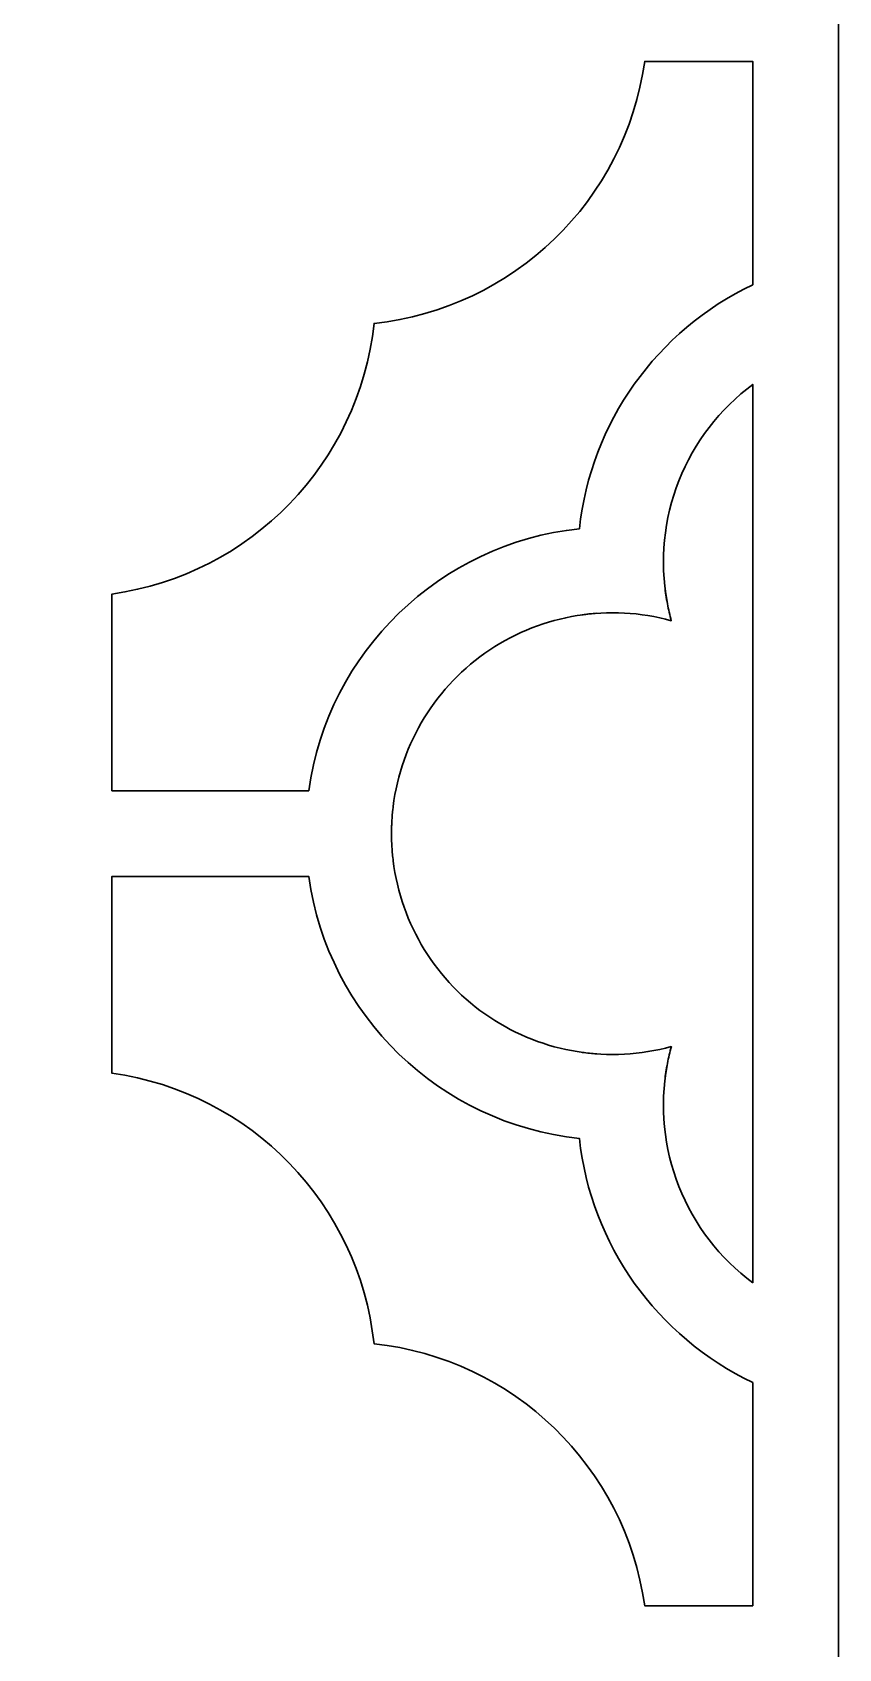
# Model space of a CAD drawing. Header units: centimetres. Extents: x -14 to -8.1, y -9 to 2.2.
# Drawn here: x -9.098 to -8.101, y -1.365 to 0.636 of the extents above; entities that cross this region are included whole.
import ezdxf

# ---------------------------------------------------------------- set-up
doc = ezdxf.new("R2010")
doc.units = ezdxf.units.CM
doc.header["$MEASUREMENT"] = 0
doc.layers.add('layer 1', color=7, linetype='Continuous')

msp = doc.modelspace()

# ---------------------------------------------------------------- linework, layer by layer
at = {"layer": 'layer 1', "lineweight": 30}
for points, knots in [([(-14.04071, 2.23468), (-14.04071, 2.23468), (-13.9345, 2.23468), (-13.9345, 2.23468), (-13.9345, 2.23468), (-13.9345, 2.23468), (-8.20693, 2.23468), (-8.20693, 2.23468), (-8.20693, 2.23468), (-8.20693, 2.23468), (-8.10073, 2.23468), (-8.10073, 2.23468), (-8.10073, 2.23468), (-8.10073, 2.23468), (-8.10073, 2.12848), (-8.10073, 2.12848), (-8.10073, 2.12848), (-8.10073, 2.12848), (-8.10073, -8.89401), (-8.10073, -8.89401), (-8.10073, -8.89401), (-8.10073, -8.89401), (-8.10073, -9.00021), (-8.10073, -9.00021), (-8.10073, -9.00021), (-8.10073, -9.00021), (-8.20693, -9.00021), (-8.20693, -9.00021), (-8.20693, -9.00021), (-8.20693, -9.00021), (-13.9345, -9.00021), (-13.9345, -9.00021), (-13.9345, -9.00021), (-13.9345, -9.00021), (-14.04071, -9.00021), (-14.04071, -9.00021), (-14.04071, -9.00021), (-14.04071, -9.00021), (-14.04071, -8.89401), (-14.04071, -8.89401), (-14.04071, -8.89401), (-14.04071, -8.89401), (-14.04071, 2.12848), (-14.04071, 2.12848), (-14.04071, 2.12848), (-14.04071, 2.12848), (-14.04071, 2.23468), (-14.04071, 2.23468)], [0, 0, 0, 0, 0.0769231, 0.0769231, 0.0769231, 0.0769231, 0.1538462, 0.1538462, 0.1538462, 0.1538462, 0.2307692, 0.2307692, 0.2307692, 0.2307692, 0.3076923, 0.3076923, 0.3076923, 0.3076923, 0.3846154, 0.3846154, 0.3846154, 0.3846154, 0.4615385, 0.4615385, 0.4615385, 0.4615385, 0.5384615, 0.5384615, 0.5384615, 0.5384615, 0.6153846, 0.6153846, 0.6153846, 0.6153846, 0.6923077, 0.6923077, 0.6923077, 0.6923077, 0.7692308, 0.7692308, 0.7692308, 0.7692308, 0.8461538, 0.8461538, 0.8461538, 0.8461538, 1, 1, 1, 1]), ([(-8.20693, 0.32316), (-8.32606, 0.26651), (-8.40729, 0.15228), (-8.42156, 0.02114), (-8.42156, 0.02114), (-8.59442, 0.00252), (-8.73244, -0.13096), (-8.7565, -0.30314), (-8.7565, -0.30314), (-8.7565, -0.30314), (-8.85093, -0.30314), (-8.85093, -0.30314), (-8.85093, -0.30314), (-8.85093, -0.30314), (-8.99993, -0.30314), (-8.99993, -0.30314), (-8.99993, -0.30314), (-8.99993, -0.30314), (-8.99993, -0.21453), (-8.99993, -0.21453), (-8.99993, -0.21453), (-8.99993, -0.21453), (-8.99993, -0.13711), (-8.99993, -0.13711), (-8.99993, -0.13711), (-8.99993, -0.13711), (-8.99993, -0.11096), (-8.99993, -0.11096), (-8.99993, -0.11096), (-8.99993, -0.11096), (-8.99993, -0.05969), (-8.99993, -0.05969), (-8.99993, -0.05969), (-8.82778, -0.0355), (-8.69415, 0.10237), (-8.67566, 0.27524), (-8.67566, 0.27524), (-8.50281, 0.29385), (-8.36479, 0.42733), (-8.34073, 0.59952), (-8.34073, 0.59952), (-8.34073, 0.59952), (-8.24642, 0.59952), (-8.24642, 0.59952), (-8.24642, 0.59952), (-8.24642, 0.59952), (-8.21714, 0.59952), (-8.21714, 0.59952), (-8.21714, 0.59952), (-8.21714, 0.59952), (-8.20693, 0.59952), (-8.20693, 0.59952), (-8.20693, 0.59952), (-8.20693, 0.59952), (-8.20693, 0.32316), (-8.20693, 0.32316)], [0, 0, 0, 0, 0.0666667, 0.0666667, 0.0666667, 0.0666667, 0.1333333, 0.1333333, 0.1333333, 0.1333333, 0.2, 0.2, 0.2, 0.2, 0.2666667, 0.2666667, 0.2666667, 0.2666667, 0.3333333, 0.3333333, 0.3333333, 0.3333333, 0.4, 0.4, 0.4, 0.4, 0.4666667, 0.4666667, 0.4666667, 0.4666667, 0.5333333, 0.5333333, 0.5333333, 0.5333333, 0.6, 0.6, 0.6, 0.6, 0.6666667, 0.6666667, 0.6666667, 0.6666667, 0.7333333, 0.7333333, 0.7333333, 0.7333333, 0.8, 0.8, 0.8, 0.8, 0.8666667, 0.8666667, 0.8666667, 0.8666667, 1, 1, 1, 1]), ([(-8.20693, -0.9123), (-8.24794, -0.88185), (-8.27964, -0.84052), (-8.29842, -0.79302), (-8.29842, -0.79302), (-8.31721, -0.74551), (-8.3223, -0.69367), (-8.31312, -0.64341), (-8.31312, -0.64341), (-8.31426, -0.64968), (-8.31518, -0.65598), (-8.31588, -0.66231), (-8.31588, -0.66231), (-8.31509, -0.65508), (-8.314, -0.64788), (-8.31263, -0.64073), (-8.31263, -0.64073), (-8.31126, -0.63368), (-8.30963, -0.62669), (-8.30772, -0.61977), (-8.30772, -0.61977), (-8.30772, -0.61977), (-8.30907, -0.62472), (-8.30907, -0.62472), (-8.30907, -0.62472), (-8.30907, -0.62472), (-8.30778, -0.61978), (-8.30778, -0.61978), (-8.30778, -0.61978), (-8.38437, -0.64091), (-8.46643, -0.62767), (-8.53253, -0.58357), (-8.53253, -0.58357), (-8.59864, -0.53945), (-8.64225, -0.46864), (-8.65196, -0.38976), (-8.65196, -0.38976), (-8.65196, -0.38976), (-8.65215, -0.3881), (-8.65215, -0.3881), (-8.65215, -0.3881), (-8.65248, -0.38534), (-8.65276, -0.38257), (-8.653, -0.3798), (-8.653, -0.3798), (-8.653, -0.3798), (-8.65337, -0.37479), (-8.65337, -0.37479), (-8.65337, -0.37479), (-8.65337, -0.37479), (-8.65349, -0.37311), (-8.65349, -0.37311), (-8.65349, -0.37311), (-8.65349, -0.37311), (-8.65369, -0.36981), (-8.65369, -0.36981), (-8.65369, -0.36981), (-8.65369, -0.36981), (-8.65376, -0.36808), (-8.65376, -0.36808), (-8.65376, -0.36808), (-8.65376, -0.36808), (-8.65384, -0.36593), (-8.65384, -0.36593), (-8.65384, -0.36593), (-8.65384, -0.36593), (-8.65387, -0.3647), (-8.65387, -0.3647), (-8.65387, -0.3647), (-8.65387, -0.3647), (-8.65393, -0.36328), (-8.65393, -0.36328), (-8.65393, -0.36328), (-8.65393, -0.36328), (-8.65395, -0.36151), (-8.65395, -0.36151), (-8.65395, -0.36151), (-8.65395, -0.36151), (-8.65396, -0.36045), (-8.65396, -0.36045), (-8.65396, -0.36045), (-8.65396, -0.36045), (-8.654, -0.35875), (-8.654, -0.35875), (-8.654, -0.35875), (-8.654, -0.35875), (-8.65401, -0.35706), (-8.65401, -0.35706), (-8.65401, -0.35706), (-8.65401, -0.35706), (-8.65401, -0.35538), (-8.65401, -0.35538), (-8.65401, -0.35538), (-8.65401, -0.35538), (-8.654, -0.35365), (-8.654, -0.35365), (-8.654, -0.35365), (-8.654, -0.35365), (-8.65398, -0.35222), (-8.65398, -0.35222), (-8.65398, -0.35222), (-8.65398, -0.35222), (-8.65396, -0.35112), (-8.65396, -0.35112), (-8.65396, -0.35112), (-8.65396, -0.35112), (-8.65393, -0.34943), (-8.65393, -0.34943), (-8.65393, -0.34943), (-8.65393, -0.34943), (-8.65387, -0.34774), (-8.65387, -0.34774), (-8.65387, -0.34774), (-8.65387, -0.34774), (-8.65384, -0.34652), (-8.65384, -0.34652), (-8.65384, -0.34652), (-8.65384, -0.34652), (-8.65379, -0.34519), (-8.65379, -0.34519), (-8.65379, -0.34519), (-8.65379, -0.34519), (-8.65373, -0.34352), (-8.65373, -0.34352), (-8.65373, -0.34352), (-8.65373, -0.34352), (-8.65349, -0.33938), (-8.65349, -0.33938), (-8.65349, -0.33938), (-8.65349, -0.33938), (-8.65337, -0.33762), (-8.65337, -0.33762), (-8.65337, -0.33762), (-8.65337, -0.33762), (-8.65307, -0.33345), (-8.65307, -0.33345), (-8.65307, -0.33345), (-8.65307, -0.33345), (-8.65235, -0.32599), (-8.65235, -0.32599), (-8.65235, -0.32599), (-8.65235, -0.32599), (-8.65215, -0.32432), (-8.65215, -0.32432), (-8.65215, -0.32432), (-8.65215, -0.32432), (-8.65196, -0.32268), (-8.65196, -0.32268), (-8.65196, -0.32268), (-8.64228, -0.2438), (-8.59863, -0.17301), (-8.53252, -0.12889), (-8.53252, -0.12889), (-8.46644, -0.08478), (-8.38438, -0.07159), (-8.30778, -0.09269), (-8.30778, -0.09269), (-8.30778, -0.09269), (-8.30907, -0.08775), (-8.30907, -0.08775), (-8.30907, -0.08775), (-8.30907, -0.08775), (-8.30778, -0.0927), (-8.30778, -0.0927), (-8.30778, -0.0927), (-8.30963, -0.08577), (-8.31124, -0.07878), (-8.31262, -0.07174), (-8.31262, -0.07174), (-8.314, -0.06459), (-8.31509, -0.05739), (-8.31588, -0.05016), (-8.31588, -0.05016), (-8.31518, -0.05649), (-8.31426, -0.06279), (-8.31312, -0.06906), (-8.31312, -0.06906), (-8.32231, -0.01881), (-8.31721, 0.03304), (-8.29843, 0.08055), (-8.29843, 0.08055), (-8.27965, 0.12805), (-8.24794, 0.16937), (-8.20693, 0.19982), (-8.20693, 0.19982), (-8.20693, 0.19982), (-8.20693, -0.9123), (-8.20693, -0.9123)], [0, 0, 0, 0, 0.0208333, 0.0208333, 0.0208333, 0.0208333, 0.0416667, 0.0416667, 0.0416667, 0.0416667, 0.0625, 0.0625, 0.0625, 0.0625, 0.0833333, 0.0833333, 0.0833333, 0.0833333, 0.1041667, 0.1041667, 0.1041667, 0.1041667, 0.125, 0.125, 0.125, 0.125, 0.1458333, 0.1458333, 0.1458333, 0.1458333, 0.1666667, 0.1666667, 0.1666667, 0.1666667, 0.1875, 0.1875, 0.1875, 0.1875, 0.2083333, 0.2083333, 0.2083333, 0.2083333, 0.2291667, 0.2291667, 0.2291667, 0.2291667, 0.25, 0.25, 0.25, 0.25, 0.2708333, 0.2708333, 0.2708333, 0.2708333, 0.2916667, 0.2916667, 0.2916667, 0.2916667, 0.3125, 0.3125, 0.3125, 0.3125, 0.3333333, 0.3333333, 0.3333333, 0.3333333, 0.3541667, 0.3541667, 0.3541667, 0.3541667, 0.375, 0.375, 0.375, 0.375, 0.3958333, 0.3958333, 0.3958333, 0.3958333, 0.4166667, 0.4166667, 0.4166667, 0.4166667, 0.4375, 0.4375, 0.4375, 0.4375, 0.4583333, 0.4583333, 0.4583333, 0.4583333, 0.4791667, 0.4791667, 0.4791667, 0.4791667, 0.5, 0.5, 0.5, 0.5, 0.5208333, 0.5208333, 0.5208333, 0.5208333, 0.5416667, 0.5416667, 0.5416667, 0.5416667, 0.5625, 0.5625, 0.5625, 0.5625, 0.5833333, 0.5833333, 0.5833333, 0.5833333, 0.6041667, 0.6041667, 0.6041667, 0.6041667, 0.625, 0.625, 0.625, 0.625, 0.6458333, 0.6458333, 0.6458333, 0.6458333, 0.6666667, 0.6666667, 0.6666667, 0.6666667, 0.6875, 0.6875, 0.6875, 0.6875, 0.7083333, 0.7083333, 0.7083333, 0.7083333, 0.7291667, 0.7291667, 0.7291667, 0.7291667, 0.75, 0.75, 0.75, 0.75, 0.7708333, 0.7708333, 0.7708333, 0.7708333, 0.7916667, 0.7916667, 0.7916667, 0.7916667, 0.8125, 0.8125, 0.8125, 0.8125, 0.8333333, 0.8333333, 0.8333333, 0.8333333, 0.8541667, 0.8541667, 0.8541667, 0.8541667, 0.875, 0.875, 0.875, 0.875, 0.8958333, 0.8958333, 0.8958333, 0.8958333, 0.9166667, 0.9166667, 0.9166667, 0.9166667, 0.9375, 0.9375, 0.9375, 0.9375, 0.9583333, 0.9583333, 0.9583333, 0.9583333, 1, 1, 1, 1]), ([(-8.41807, -0.08543), (-8.412, -0.08461), (-8.4059, -0.08398), (-8.39979, -0.08353), (-8.39979, -0.08353), (-8.4059, -0.08398), (-8.41199, -0.08461), (-8.41807, -0.08543)], [0, 0, 0, 0, 0.3333333, 0.3333333, 0.3333333, 0.3333333, 1, 1, 1, 1]), ([(-8.20693, -1.31199), (-8.20693, -1.31199), (-8.21714, -1.31199), (-8.21714, -1.31199), (-8.21714, -1.31199), (-8.21714, -1.31199), (-8.24642, -1.31199), (-8.24642, -1.31199), (-8.24642, -1.31199), (-8.24642, -1.31199), (-8.34073, -1.31199), (-8.34073, -1.31199), (-8.34073, -1.31199), (-8.36492, -1.13982), (-8.50279, -1.00619), (-8.67566, -0.98771), (-8.67566, -0.98771), (-8.69428, -0.81486), (-8.82776, -0.67684), (-8.99993, -0.65278), (-8.99993, -0.65278), (-8.99993, -0.65278), (-8.99993, -0.60148), (-8.99993, -0.60148), (-8.99993, -0.60148), (-8.99993, -0.60148), (-8.99993, -0.57536), (-8.99993, -0.57536), (-8.99993, -0.57536), (-8.99993, -0.57536), (-8.99993, -0.49794), (-8.99993, -0.49794), (-8.99993, -0.49794), (-8.99993, -0.49794), (-8.99993, -0.40933), (-8.99993, -0.40933), (-8.99993, -0.40933), (-8.99993, -0.40933), (-8.85093, -0.40933), (-8.85093, -0.40933), (-8.85093, -0.40933), (-8.85093, -0.40933), (-8.7565, -0.40933), (-8.7565, -0.40933), (-8.7565, -0.40933), (-8.73231, -0.5815), (-8.59443, -0.71513), (-8.42156, -0.73361), (-8.42156, -0.73361), (-8.40724, -0.86475), (-8.32609, -0.97903), (-8.20693, -1.03564), (-8.20693, -1.03564), (-8.20693, -1.03564), (-8.20693, -1.31199), (-8.20693, -1.31199)], [0, 0, 0, 0, 0.0666667, 0.0666667, 0.0666667, 0.0666667, 0.1333333, 0.1333333, 0.1333333, 0.1333333, 0.2, 0.2, 0.2, 0.2, 0.2666667, 0.2666667, 0.2666667, 0.2666667, 0.3333333, 0.3333333, 0.3333333, 0.3333333, 0.4, 0.4, 0.4, 0.4, 0.4666667, 0.4666667, 0.4666667, 0.4666667, 0.5333333, 0.5333333, 0.5333333, 0.5333333, 0.6, 0.6, 0.6, 0.6, 0.6666667, 0.6666667, 0.6666667, 0.6666667, 0.7333333, 0.7333333, 0.7333333, 0.7333333, 0.8, 0.8, 0.8, 0.8, 0.8666667, 0.8666667, 0.8666667, 0.8666667, 1, 1, 1, 1]), ([(-8.41807, -0.62705), (-8.41199, -0.62787), (-8.4059, -0.6285), (-8.39979, -0.62894), (-8.39979, -0.62894), (-8.4059, -0.6285), (-8.412, -0.62787), (-8.41807, -0.62705)], [0, 0, 0, 0, 0.3333333, 0.3333333, 0.3333333, 0.3333333, 1, 1, 1, 1])]:
    msp.add_open_spline(points, degree=3, knots=knots, dxfattribs=at)

doc.saveas('drawing.dxf')
